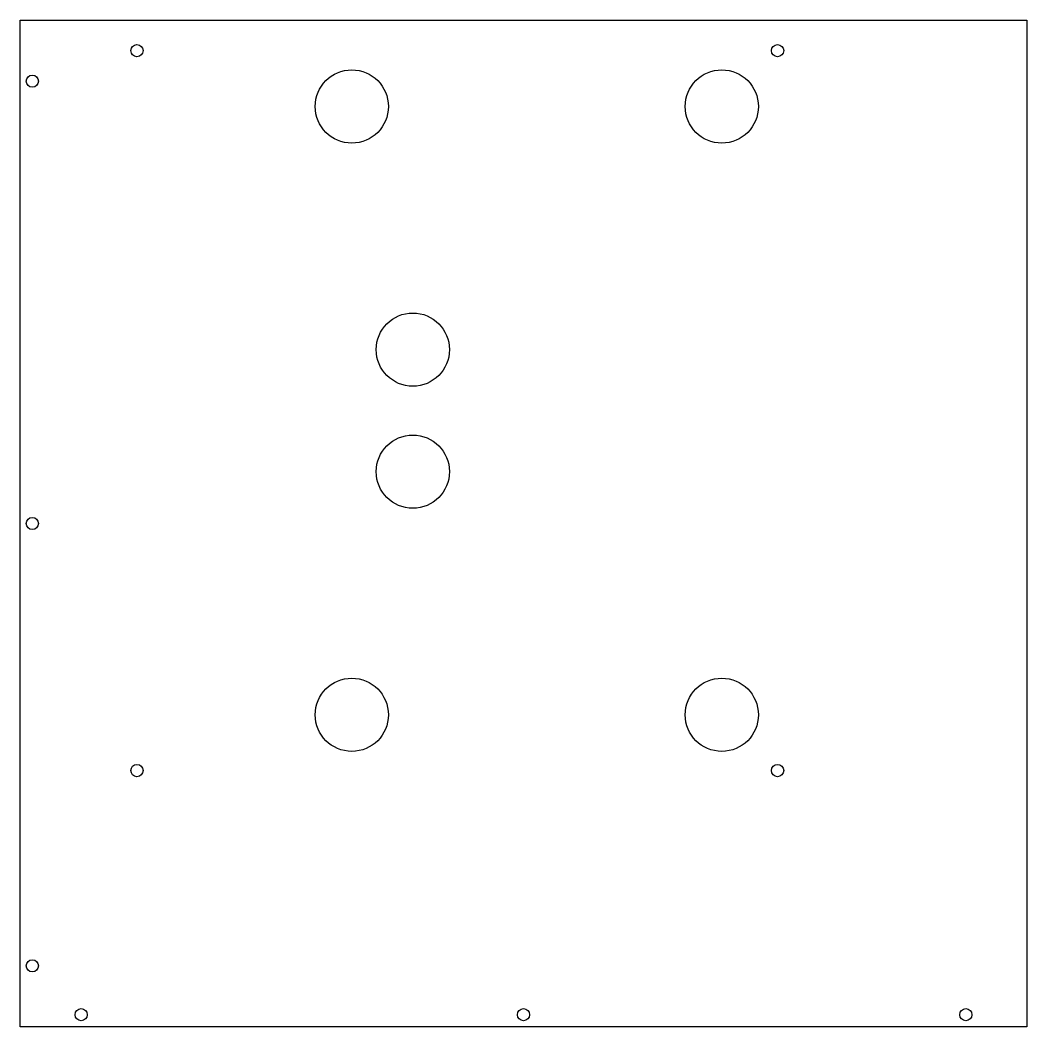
# Model space of a CAD drawing. Header units: millimetres. Extents: x -72 to 93, y -357 to -192.
import ezdxf

# ---------------------------------------------------------------- set-up
doc = ezdxf.new("R2010")
doc.units = ezdxf.units.MM
doc.layers.get('0').update_dxf_attribs({"linetype": 'CONTINUOUS'})

msp = doc.modelspace()

# ---------------------------------------------------------------- linework, layer by layer
msp.add_lwpolyline([(93.04, -191.74), (93.04, -356.74), (-71.96, -356.74), (-71.96, -191.74)], close=True)
for centre, radius in [((-52.81, -196.74), 1), ((52.19, -196.74), 1), ((-69.96, -201.74), 1), ((-17.6, -205.89), 6), ((43.04, -205.89), 6), ((-7.6, -245.74), 6), ((-7.6, -265.74), 6), ((-69.96, -274.24), 1), ((-17.6, -305.59), 6), ((43.04, -305.59), 6), ((-52.81, -314.74), 1), ((52.19, -314.74), 1), ((-69.96, -346.74), 1), ((-61.96, -354.74), 1), ((10.54, -354.74), 1), ((83.04, -354.74), 1)]:
    msp.add_circle(centre, radius)

doc.saveas('drawing.dxf')
